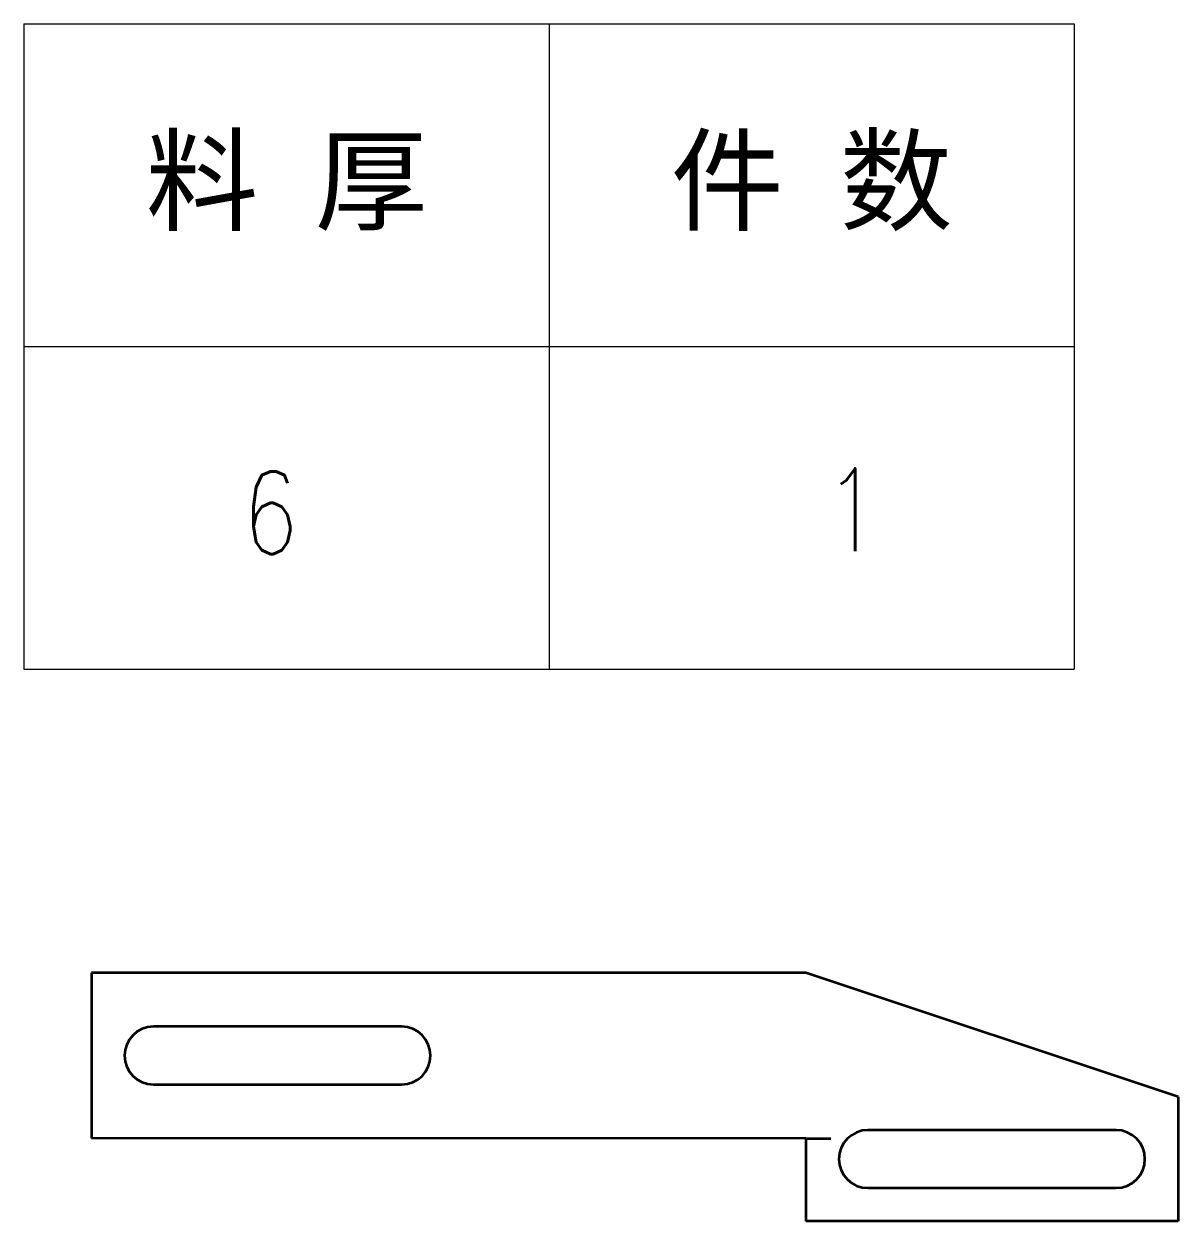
# Model space of a CAD drawing. Header units: millimetres. Extents: x 1333 to 142399, y -42879 to -5704.
# Drawn here: x 73426 to 73565.5, y -8998 to -8853.3 of the extents above; entities that cross this region are included whole.
import ezdxf
from ezdxf.enums import TextEntityAlignment as Align

# ---------------------------------------------------------------- set-up
doc = ezdxf.new("R2010")
doc.units = ezdxf.units.MM
doc.header["$LTSCALE"] = 0.5
doc.layers.add('标注线', color=3, linetype='Continuous', lineweight=18)
doc.layers.add('粗实线', color=7, linetype='Continuous', lineweight=35)
doc.styles.add('DIM', font='romans.shx', dxfattribs={"width": 0.8, "bigfont": 'bigfont.shx'})
doc.styles.get("Standard").update_dxf_attribs({"font": 'simplex.shx'})

# ---------------------------------------------------------------- blocks, each defined once
blk = doc.blocks.new('*T234')
at = {"color": 0, "linetype": 'ByBlock', "lineweight": -2, "transparency": 16777216}
for p, q in [((0, 0), (127, 0)), ((0, 0), (0, -78)), ((63.5, 0), (63.5, -78)), ((127, 0), (127, -78)), ((0, -39), (127, -39)), ((0, -78), (127, -78))]:
    blk.add_line(p, q, dxfattribs=at)
at = {"color": 0, "transparency": 16777216, "char_height": 10, "width": 60.5, "attachment_point": 5}
for s, insert in [('{\\fSimSun|b0|i0|c134|p2;料 厚}', (31.75, -19.5)), ('{\\fSimSun|b0|i0|c134|p2;件 数}', (95.25, -19.5))]:
    blk.add_mtext(s, dxfattribs=dict(at, insert=insert))
blk = doc.blocks.new('拆图参数')
blk.add_blockref('*T234', (-63.5, 78))
at = {"style": 'DIM', "width": 0.8}
blk.add_attdef('6', text='', height=10, dxfattribs=at).set_placement((-37.13, 18.91), align=Align.MIDDLE_LEFT)
blk.add_attdef('1', text='', height=10, dxfattribs=at).set_placement((36.65, 19.27), align=Align.MIDDLE_CENTER)

msp = doc.modelspace()

# ---------------------------------------------------------------- linework, layer by layer
at = {"layer": '粗实线', "lineweight": 35, "ltscale": 0.246753}
for p, q in [((73520.531, -8967.996), (73434.15, -8967.995)), ((73520.53, -8987.996), (73434.15, -8987.995)), ((73520.53, -8987.996), (73520.53, -8997.996)), ((73520.53, -8987.996), (73523.53, -8987.996))]:
    msp.add_line(p, q, dxfattribs=at)
at = {"layer": '粗实线', "lineweight": 35, "ltscale": 0.374988}
for p, q in [((73434.15, -8967.995), (73434.15, -8987.995)), ((73565.53, -8982.996), (73565.53, -8997.996))]:
    msp.add_line(p, q, dxfattribs=at)
at = {"layer": '粗实线', "lineweight": 35}
for p, q in [((73565.53, -8982.996), (73520.531, -8967.996)), ((73471.65, -8974.495), (73441.65, -8974.495)), ((73441.65, -8981.495), (73471.65, -8981.495)), ((73558.03, -8986.996), (73528.03, -8986.996)), ((73528.03, -8993.996), (73558.03, -8993.996)), ((73565.53, -8997.996), (73520.53, -8997.996))]:
    msp.add_line(p, q, dxfattribs=at)
for centre, start, end in [((73441.65, -8977.995), 90, 270), ((73471.65, -8977.995), 270, 90), ((73558.03, -8990.496), 269.99954, 89.99954)]:
    msp.add_arc(centre, 3.5, start, end, dxfattribs=at)
at = {"layer": '粗实线', "lineweight": 35, "ltscale": 0.246753}
msp.add_arc((73528.03, -8990.496), 3.5, 89.99954, 269.99954, dxfattribs=at)

# ---------------------------------------------------------------- block references
at = {"layer": '标注线'}
msp.add_blockref('拆图参数', (73489.485, -8931.277), dxfattribs=at).add_auto_attribs({'1': '1', '6': '6'})

doc.saveas('drawing.dxf')
